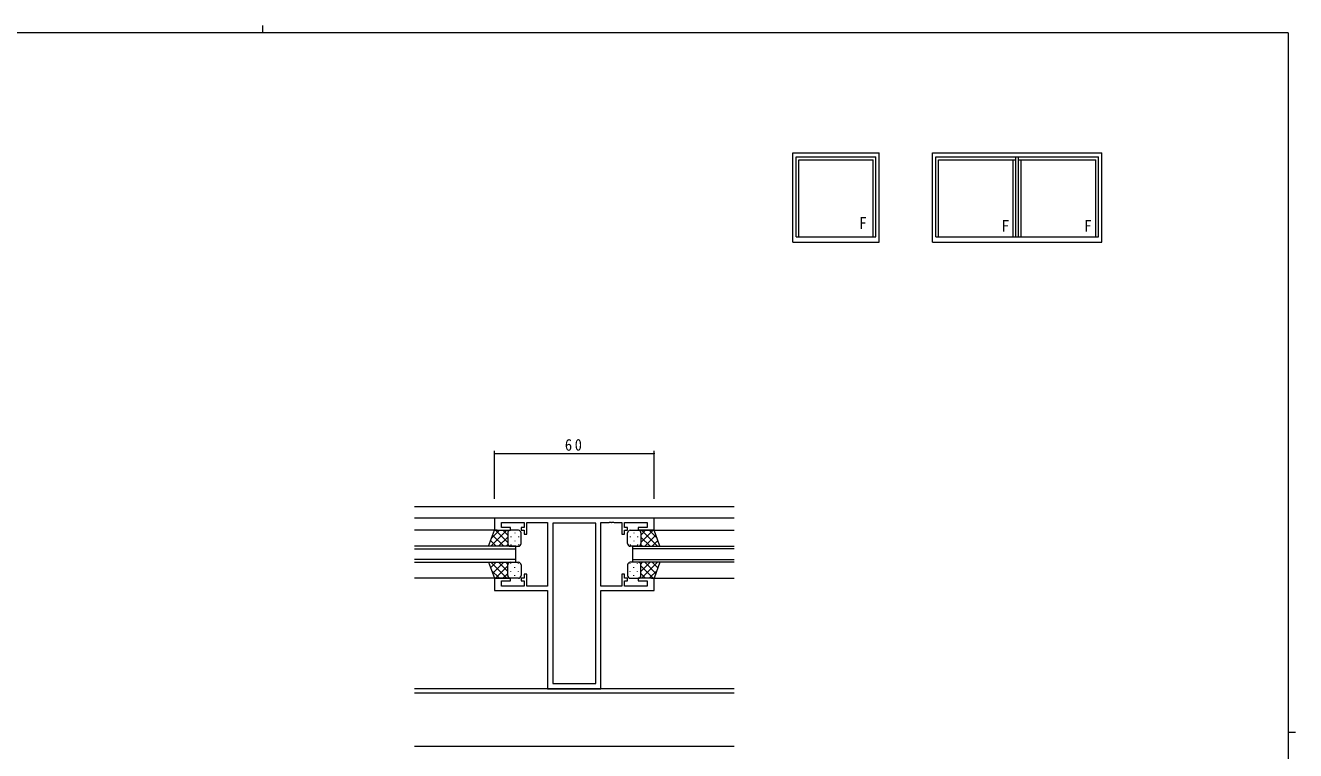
# Model space of a CAD drawing. Units: millimetres on the paper. Extents: x -397 to 397, y -282 to 282.
# Drawn here: x -97.9 to 378.9, y 9.9 to 282.1 of the extents above; entities that cross this region are included whole.
import ezdxf
from ezdxf.enums import TextEntityAlignment as Align

# ---------------------------------------------------------------- set-up
doc = ezdxf.new("R2010")
doc.units = ezdxf.units.MM
for name, color, linetype, lineweight in [('0-1_YKK_ZWAK', 7, 'Continuous', 18), ('0-3_YKK_11', 7, 'Continuous', 18), ('0-4_YKK_12', 2, 'Continuous', 18), ('0-5_YKK_13', 4, 'Continuous', 18), ('0-6_YKK_D', 6, 'Continuous', 18), ('0-7_YKK_A1', 4, 'Continuous', 18)]:
    doc.layers.add(name, color=color, linetype=linetype, lineweight=lineweight)
doc.styles.add('ＭＳ ゴシック', font='')
doc.styles.get('ＭＳ ゴシック').set_extended_font_data('MS Gothic')

msp = doc.modelspace()

# ---------------------------------------------------------------- linework, layer by layer
at = {"layer": '0-1_YKK_ZWAK'}
for p, q in [((-8.894, 282.1), (-8.894, 279.3)), ((376.092, 279.3), (-393.908, 279.3)), ((376.092, 279.3), (376.092, -245.7)), ((376.092, 16.8), (378.892, 16.8))]:
    msp.add_line(p, q, dxfattribs=at)
at = {"layer": '0-3_YKK_11'}
for p, q in [((78.12, 97.202), (78.12, 92.602)), ((138.12, 97.202), (78.12, 97.202)), ((80.82, 95.572), (89.32, 95.572)), ((80.82, 93.602), (80.82, 95.572)), ((89.32, 95.572), (89.32, 93.602)), ((90.32, 95.572), (98.12, 95.572)), ((90.32, 91.102), (90.32, 95.572)), ((98.12, 95.572), (98.12, 71.632)), ((118.12, 95.572), (121.162, 95.572)), ((118.12, 71.632), (118.12, 95.572)), ((121.162, 95.572), (121.345, 95.692)), ((121.345, 95.692), (121.895, 95.692)), ((121.895, 95.692), (122.078, 95.572)), ((122.078, 95.572), (122.162, 95.572)), ((122.162, 95.572), (122.345, 95.692)), ((122.345, 95.692), (122.895, 95.692)), ((122.895, 95.692), (123.078, 95.572)), ((123.078, 95.572), (125.92, 95.572)), ((125.92, 95.572), (125.92, 91.102)), ((126.92, 95.572), (135.42, 95.572)), ((126.92, 93.602), (126.92, 95.572)), ((135.42, 95.572), (135.42, 93.602)), ((138.12, 92.602), (138.12, 97.202)), ((78.12, 92.602), (84.12, 92.602)), ((84.12, 93.602), (80.82, 93.602)), ((84.12, 92.602), (84.12, 93.602)), ((88.12, 93.602), (88.12, 92.602)), ((89.32, 93.602), (88.12, 93.602)), ((88.12, 92.602), (89.32, 92.602)), ((89.32, 92.602), (89.32, 91.102)), ((89.32, 91.102), (90.32, 91.102)), ((100.05, 95.272), (100.05, 35.032)), ((116.19, 95.272), (100.05, 95.272)), ((116.19, 35.032), (116.19, 95.272)), ((116.19, 35.032), (116.19, 95.272)), ((125.92, 91.102), (126.92, 91.102)), ((128.12, 93.602), (126.92, 93.602)), ((126.92, 92.602), (128.12, 92.602)), ((126.92, 91.102), (126.92, 92.602)), ((128.12, 92.602), (128.12, 93.602)), ((132.12, 93.602), (132.12, 92.602)), ((135.42, 93.602), (132.12, 93.602)), ((132.12, 92.602), (138.12, 92.602)), ((78.12, 74.602), (78.12, 70.002)), ((84.12, 74.602), (78.12, 74.602)), ((80.82, 73.602), (84.12, 73.602)), ((80.82, 71.632), (80.82, 73.602)), ((89.32, 71.632), (80.82, 71.632)), ((84.12, 73.602), (84.12, 74.602)), ((88.12, 74.602), (88.12, 73.602)), ((89.32, 74.602), (88.12, 74.602)), ((88.12, 73.602), (89.32, 73.602)), ((89.32, 76.102), (89.32, 74.602)), ((90.32, 76.102), (89.32, 76.102)), ((89.32, 73.602), (89.32, 71.632)), ((90.32, 71.632), (90.32, 76.102)), ((98.12, 71.632), (90.32, 71.632)), ((125.92, 71.632), (118.12, 71.632)), ((125.92, 76.102), (125.92, 71.632)), ((126.92, 76.102), (125.92, 76.102)), ((126.92, 74.602), (126.92, 76.102)), ((128.12, 74.602), (126.92, 74.602)), ((126.92, 73.602), (128.12, 73.602)), ((126.92, 71.632), (126.92, 73.602)), ((135.42, 71.632), (126.92, 71.632)), ((128.12, 73.602), (128.12, 74.602)), ((132.12, 74.602), (132.12, 73.602)), ((138.12, 74.602), (132.12, 74.602)), ((132.12, 73.602), (135.42, 73.602)), ((135.42, 73.602), (135.42, 71.632)), ((138.12, 70.002), (138.12, 74.602)), ((78.12, 70.002), (98.12, 70.002)), ((98.12, 70.002), (98.12, 33.102)), ((118.12, 70.002), (138.12, 70.002)), ((118.12, 33.102), (118.12, 70.002)), ((100.05, 35.032), (116.19, 35.032)), ((98.12, 33.102), (118.12, 33.102))]:
    msp.add_line(p, q, dxfattribs=at)
at = {"layer": '0-4_YKK_12'}
for p, q in [((168.12, 101.402), (48.12, 101.402)), ((168.12, 97.202), (48.12, 97.202)), ((79.114, 92.602), (48.12, 92.602)), ((137.126, 92.602), (168.12, 92.602)), ((86.121, 86.602), (48.12, 86.602)), ((86.121, 80.602), (86.121, 86.602)), ((130.119, 86.602), (168.12, 86.602)), ((130.119, 80.602), (130.119, 86.602)), ((48.12, 85.602), (86.121, 85.602)), ((86.121, 81.602), (48.12, 81.602)), ((168.12, 85.602), (130.119, 85.602)), ((130.119, 81.602), (168.12, 81.602)), ((48.12, 80.602), (86.121, 80.602)), ((168.12, 80.602), (130.119, 80.602)), ((79.114, 74.602), (48.12, 74.602)), ((137.126, 74.602), (168.12, 74.602)), ((168.12, 33.032), (48.12, 33.032)), ((168.12, 31.402), (48.12, 31.402)), ((168.12, 11.402), (48.12, 11.402))]:
    msp.add_line(p, q, dxfattribs=at)
at = {"layer": '0-5_YKK_13'}
for p, q in [((75.977, 86.602), (78.12, 92.602)), ((82.852, 92.602), (76.852, 86.602)), ((80.023, 92.602), (77.063, 89.641)), ((81.671, 86.602), (77.476, 90.797)), ((78.12, 92.602), (84.12, 92.602)), ((83.12, 87.981), (78.5, 92.602)), ((83.12, 90.81), (81.328, 92.602)), ((83.12, 91.602), (83.12, 88.002)), ((83.12, 91.202), (83.12, 87.602)), ((87.12, 92.602), (84.12, 92.602)), ((85.757, 91.682), (85.757, 91.482)), ((88.12, 87.602), (88.12, 91.602)), ((128.12, 87.602), (128.12, 91.602)), ((129.12, 92.602), (132.12, 92.602)), ((130.483, 91.682), (130.483, 91.482)), ((138.12, 92.602), (132.12, 92.602)), ((133.12, 90.81), (134.912, 92.602)), ((133.12, 87.981), (137.74, 92.602)), ((133.12, 91.602), (133.12, 88.002)), ((133.12, 91.202), (133.12, 87.602)), ((133.388, 92.602), (139.388, 86.602)), ((134.569, 86.602), (138.764, 90.797)), ((136.217, 92.602), (139.177, 89.641)), ((140.263, 86.602), (138.12, 92.602)), ((84.12, 86.602), (75.977, 86.602)), ((78.843, 86.602), (76.731, 88.713)), ((83.12, 90.041), (79.68, 86.602)), ((83.177, 87.27), (82.509, 86.602)), ((84.12, 86.602), (87.12, 86.602)), ((84.342, 90.267), (84.342, 90.067)), ((84.342, 87.237), (84.342, 87.037)), ((85.757, 88.652), (85.757, 88.452)), ((87.172, 90.267), (87.172, 90.067)), ((87.172, 87.237), (87.172, 87.037)), ((129.068, 90.267), (129.068, 90.067)), ((129.068, 87.237), (129.068, 87.037)), ((132.12, 86.602), (129.12, 86.602)), ((130.483, 88.652), (130.483, 88.452)), ((131.898, 90.267), (131.898, 90.067)), ((131.898, 87.237), (131.898, 87.037)), ((132.12, 86.602), (140.263, 86.602)), ((133.063, 87.27), (133.731, 86.602)), ((133.12, 90.041), (136.56, 86.602)), ((137.397, 86.602), (139.509, 88.713)), ((75.977, 80.602), (84.12, 80.602)), ((75.977, 80.602), (78.12, 74.602)), ((78.843, 80.602), (76.731, 78.49)), ((82.852, 74.602), (76.852, 80.602)), ((80.023, 74.602), (77.063, 77.562)), ((81.671, 80.602), (77.476, 76.406)), ((83.12, 79.222), (78.5, 74.602)), ((83.12, 77.162), (79.68, 80.602)), ((83.12, 76.393), (81.328, 74.602)), ((83.177, 79.934), (82.509, 80.602)), ((83.12, 76.002), (83.12, 79.602)), ((83.12, 75.602), (83.12, 79.202)), ((84.12, 80.602), (87.12, 80.602)), ((84.342, 79.967), (84.342, 80.167)), ((84.342, 76.937), (84.342, 77.137)), ((85.757, 78.552), (85.757, 78.752)), ((87.172, 79.967), (87.172, 80.167)), ((87.172, 76.937), (87.172, 77.137)), ((88.12, 79.602), (88.12, 75.602)), ((128.12, 79.602), (128.12, 75.602)), ((129.068, 79.967), (129.068, 80.167)), ((129.068, 76.937), (129.068, 77.137)), ((132.12, 80.602), (129.12, 80.602)), ((130.483, 78.552), (130.483, 78.752)), ((131.898, 79.967), (131.898, 80.167)), ((131.898, 76.937), (131.898, 77.137)), ((140.263, 80.602), (132.12, 80.602)), ((133.063, 79.934), (133.731, 80.602)), ((133.12, 77.162), (136.56, 80.602)), ((133.12, 76.002), (133.12, 79.602)), ((133.12, 79.222), (137.74, 74.602)), ((133.12, 75.602), (133.12, 79.202)), ((133.12, 76.393), (134.912, 74.602)), ((133.388, 74.602), (139.388, 80.602)), ((134.569, 80.602), (138.764, 76.406)), ((136.217, 74.602), (139.177, 77.562)), ((137.397, 80.602), (139.509, 78.49)), ((140.263, 80.602), (138.12, 74.602)), ((78.12, 74.602), (84.12, 74.602)), ((87.12, 74.602), (84.12, 74.602)), ((85.757, 75.522), (85.757, 75.722)), ((129.12, 74.602), (132.12, 74.602)), ((130.483, 75.522), (130.483, 75.722)), ((138.12, 74.602), (132.12, 74.602))]:
    msp.add_line(p, q, dxfattribs=at)
for centre, start, end in [((84.12, 91.602), 90, 180), ((84.12, 91.602), 90, 180), ((87.12, 91.602), 360, 90), ((129.12, 91.602), 90, 180), ((132.12, 91.602), 0, 90), ((132.12, 91.602), 0, 90), ((84.12, 87.602), 180, 270), ((84.12, 87.602), 180, 270), ((87.12, 87.602), 270, 360), ((129.12, 87.602), 180, 270), ((132.12, 87.602), 270, 0), ((132.12, 87.602), 270, 0), ((84.12, 79.602), 90, 180), ((84.12, 79.602), 90, 180), ((87.12, 79.602), 360, 90), ((129.12, 79.602), 90, 180), ((132.12, 79.602), 0, 90), ((132.12, 79.602), 0, 90), ((84.12, 75.602), 180, 270), ((84.12, 75.602), 180, 270), ((87.12, 75.602), 270, 360), ((129.12, 75.602), 180, 270), ((132.12, 75.602), 270, 0), ((132.12, 75.602), 270, 0)]:
    msp.add_arc(centre, 1, start, end, dxfattribs=at)
at = {"layer": '0-6_YKK_D'}
for p, q in [((78.12, 104.402), (78.12, 122.402)), ((78.12, 121.402), (138.12, 121.402)), ((138.12, 104.402), (138.12, 122.402))]:
    msp.add_line(p, q, dxfattribs=at)
for centre, start, end in [((78.12, 121.402), 0, 180), ((78.12, 121.402), 180, 0), ((138.12, 121.402), 0, 180), ((138.12, 121.402), 180, 0)]:
    msp.add_arc(centre, 0.106, start, end, dxfattribs=at)
at = {"layer": '0-7_YKK_A1'}
for p, q in [((222.62, 200.8), (222.62, 234.3)), ((306.12, 200.8), (306.12, 234.3)), ((191.37, 202.8), (191.37, 232.8)), ((191.37, 232.8), (221.37, 232.8)), ((192.37, 202.8), (192.37, 231.7)), ((192.37, 231.7), (220.37, 231.7)), ((220.37, 202.8), (220.37, 231.7)), ((221.37, 202.8), (221.37, 232.8)), ((243.87, 232.8), (304.87, 232.8)), ((243.87, 202.8), (243.87, 232.8)), ((244.87, 231.7), (273.87, 231.7)), ((244.87, 202.8), (244.87, 231.7)), ((272.87, 202.8), (272.87, 231.7)), ((273.87, 202.8), (273.87, 232.8)), ((274.87, 202.8), (274.87, 232.8)), ((274.87, 231.7), (303.87, 231.7)), ((275.87, 202.8), (275.87, 231.7)), ((303.87, 202.8), (303.87, 231.7)), ((304.87, 202.8), (304.87, 232.8)), ((190.12, 200.8), (222.62, 200.8)), ((191.37, 202.8), (221.37, 202.8)), ((242.62, 200.8), (306.12, 200.8)), ((243.87, 202.8), (304.87, 202.8))]:
    msp.add_line(p, q, dxfattribs=at)
for points in [[(190.12, 200.8), (190.12, 234.3), (222.62, 234.3)], [(242.62, 200.8), (242.62, 234.3), (306.12, 234.3)]]:
    msp.add_lwpolyline(points, dxfattribs=at)

# ---------------------------------------------------------------- texts
at = {"layer": '0-6_YKK_D', "color": 7, "insert": (104.6, 122.402), "char_height": 4.399, "attachment_point": 7, "style": 'ＭＳ ゴシック'}
msp.add_mtext('\\T1.37;\\W0.9;60', dxfattribs=at)
at = {"layer": '0-7_YKK_A1', "color": 7, "style": 'ＭＳ ゴシック'}
for p in [(214.961, 204.408), (268.448, 203.35), (299.448, 203.35)]:
    msp.add_text('F', height=4.399, dxfattribs=at).set_placement(p, align=Align.BOTTOM_LEFT)

doc.saveas('drawing.dxf')
